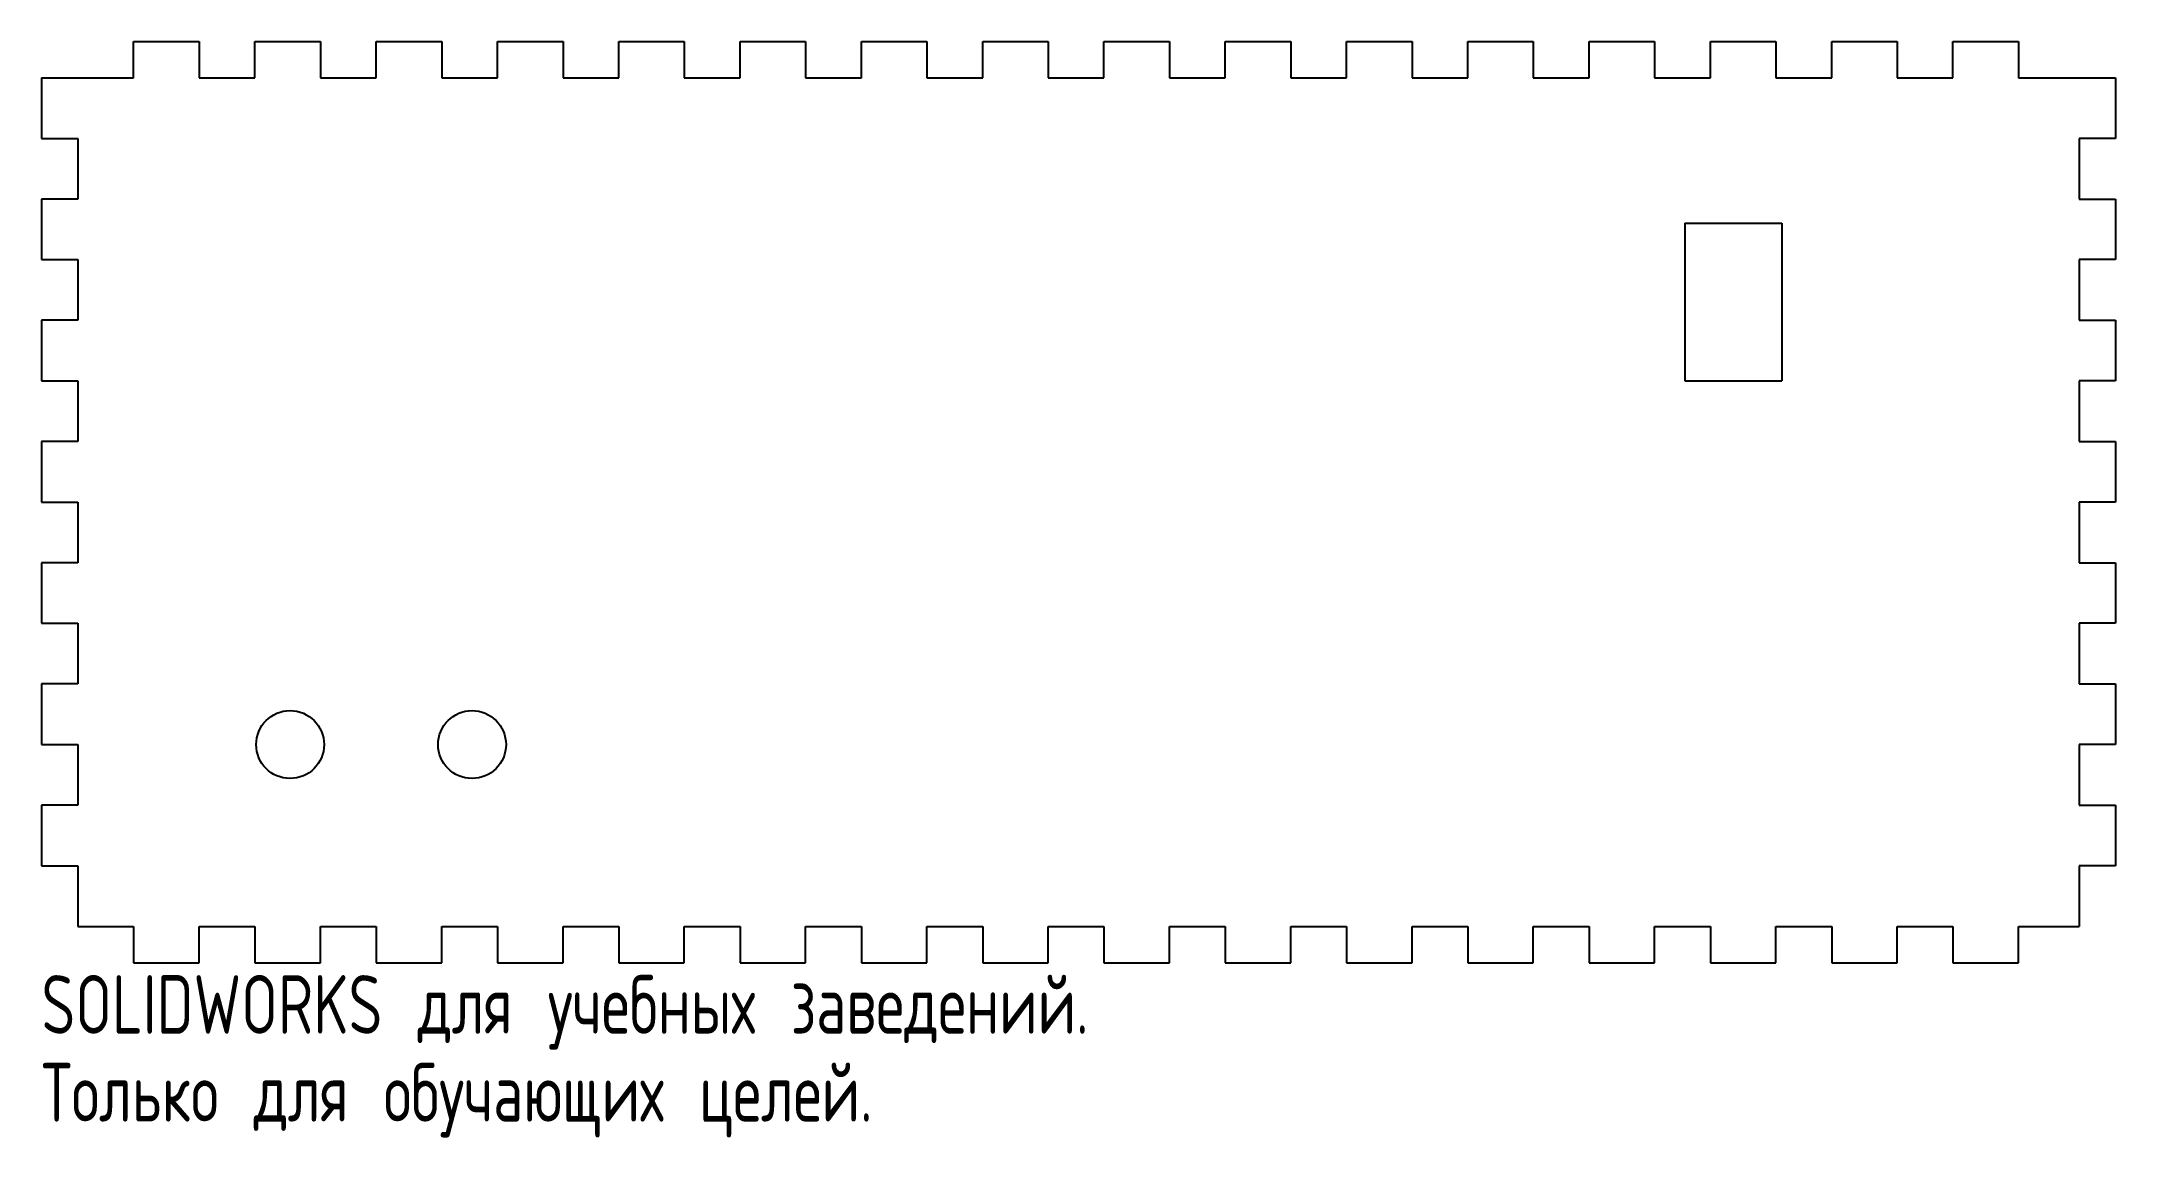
# Model space of a CAD drawing. Extents: x -3 to 168, y -17 to 73.
import ezdxf

# ---------------------------------------------------------------- set-up
doc = ezdxf.new("R2010")
doc.units = 0
doc.layers.get('0').update_dxf_attribs({"linetype": 'CONTINUOUS'})
doc.styles.add('SLDTEXTSTYLE0', font='TXT', dxfattribs={"width": 0.7, "bigfont": 'bigfont'})

msp = doc.modelspace()

# ---------------------------------------------------------------- linework, layer by layer
at = {"color": 7, "linetype": 'CONTINUOUS'}
for p, q in [((4.6, 70), (4.6, 73)), ((4.6, 73), (10, 73)), ((10, 73), (10, 70)), ((14.6, 70), (14.6, 73)), ((14.6, 73), (20, 73)), ((20, 73), (20, 70)), ((24.6, 70), (24.6, 73)), ((24.6, 73), (30, 73)), ((30, 73), (30, 70)), ((34.6, 70), (34.6, 73)), ((34.6, 73), (40, 73)), ((40, 73), (40, 70)), ((44.6, 70), (44.6, 73)), ((44.6, 73), (50, 73)), ((50, 73), (50, 70)), ((54.6, 70), (54.6, 73)), ((54.6, 73), (60, 73)), ((60, 73), (60, 70)), ((64.6, 70), (64.6, 73)), ((64.6, 73), (70, 73)), ((70, 73), (70, 70)), ((74.6, 70), (74.6, 73)), ((74.6, 73), (80, 73)), ((80, 73), (80, 70)), ((84.6, 70), (84.6, 73)), ((84.6, 73), (90, 73)), ((90, 73), (90, 70)), ((94.6, 70), (94.6, 73)), ((94.6, 73), (100, 73)), ((100, 73), (100, 70)), ((104.6, 70), (104.6, 73)), ((104.6, 73), (110, 73)), ((110, 73), (110, 70)), ((114.6, 70), (114.6, 73)), ((114.6, 73), (120, 73)), ((120, 73), (120, 70)), ((124.6, 70), (124.6, 73)), ((124.6, 73), (130, 73)), ((130, 73), (130, 70)), ((134.6, 70), (134.6, 73)), ((134.6, 73), (140, 73)), ((140, 73), (140, 70)), ((144.6, 70), (144.6, 73)), ((144.6, 73), (150, 73)), ((150, 73), (150, 70)), ((154.6, 70), (154.6, 73)), ((154.6, 73), (160, 73)), ((160, 73), (160, 70)), ((-3, 70), (-3, 65)), ((-3, 70), (4.6, 70)), ((10, 70), (14.6, 70)), ((20, 70), (24.6, 70)), ((30, 70), (34.6, 70)), ((40, 70), (44.6, 70)), ((50, 70), (54.6, 70)), ((60, 70), (64.6, 70)), ((70, 70), (74.6, 70)), ((80, 70), (84.6, 70)), ((90, 70), (94.6, 70)), ((100, 70), (104.6, 70)), ((110, 70), (114.6, 70)), ((120, 70), (124.6, 70)), ((130, 70), (134.6, 70)), ((140, 70), (144.6, 70)), ((150, 70), (154.6, 70)), ((160, 70), (168, 70)), ((168, 70), (168, 65)), ((-3, 65), (0, 65)), ((0, 65), (0, 60)), ((168, 65), (165, 65)), ((165, 65), (165, 60)), ((-3, 60), (-3, 55)), ((0, 60), (-3, 60)), ((165, 60), (168, 60)), ((168, 60), (168, 55)), ((132.5, 58), (132.5, 45)), ((132.5, 58), (140.5, 58)), ((140.5, 58), (140.5, 45)), ((-3, 55), (0, 55)), ((0, 55), (0, 50)), ((168, 55), (165, 55)), ((165, 55), (165, 50)), ((-3, 50), (-3, 45)), ((0, 50), (-3, 50)), ((165, 50), (168, 50)), ((168, 50), (168, 45)), ((-3, 45), (0, 45)), ((0, 45), (0, 40)), ((132.5, 45), (140.5, 45)), ((168, 45), (165, 45)), ((165, 45), (165, 40)), ((-3, 40), (-3, 35)), ((0, 40), (-3, 40)), ((165, 40), (168, 40)), ((168, 40), (168, 35)), ((-3, 35), (0, 35)), ((0, 35), (0, 30)), ((168, 35), (165, 35)), ((165, 35), (165, 30)), ((-3, 30), (-3, 25)), ((0, 30), (-3, 30)), ((165, 30), (168, 30)), ((168, 30), (168, 25)), ((-3, 25), (0, 25)), ((0, 25), (0, 20)), ((168, 25), (165, 25)), ((165, 25), (165, 20)), ((-3, 20), (-3, 15)), ((0, 20), (-3, 20)), ((165, 20), (168, 20)), ((168, 20), (168, 15)), ((-3, 15), (0, 15)), ((0, 15), (0, 10)), ((168, 15), (165, 15)), ((165, 15), (165, 10)), ((-3, 10), (-3, 5)), ((0, 10), (-3, 10)), ((165, 10), (168, 10)), ((168, 10), (168, 5)), ((-3, 5), (0, 5)), ((0, 5), (0, 0)), ((168, 5), (165, 5)), ((165, 5), (165, 0)), ((0, 0), (4.6, 0)), ((4.6, 0), (4.6, -3)), ((10, 0), (14.6, 0)), ((10, -3), (10, 0)), ((14.6, 0), (14.6, -3)), ((20, 0), (24.6, 0)), ((20, -3), (20, 0)), ((24.6, 0), (24.6, -3)), ((30, 0), (34.6, 0)), ((30, -3), (30, 0)), ((34.6, 0), (34.6, -3)), ((40, 0), (44.6, 0)), ((40, -3), (40, 0)), ((44.6, 0), (44.6, -3)), ((50, 0), (54.6, 0)), ((50, -3), (50, 0)), ((54.6, 0), (54.6, -3)), ((60, 0), (64.6, 0)), ((60, -3), (60, 0)), ((64.6, 0), (64.6, -3)), ((70, 0), (74.6, 0)), ((70, -3), (70, 0)), ((74.6, 0), (74.6, -3)), ((80, 0), (84.6, 0)), ((80, -3), (80, 0)), ((84.6, 0), (84.6, -3)), ((90, 0), (94.6, 0)), ((90, -3), (90, 0)), ((94.6, 0), (94.6, -3)), ((100, 0), (104.6, 0)), ((100, -3), (100, 0)), ((104.6, 0), (104.6, -3)), ((110, 0), (114.6, 0)), ((110, -3), (110, 0)), ((114.6, 0), (114.6, -3)), ((120, 0), (124.6, 0)), ((120, -3), (120, 0)), ((124.6, 0), (124.6, -3)), ((130, 0), (134.6, 0)), ((130, -3), (130, 0)), ((134.6, 0), (134.6, -3)), ((140, 0), (144.6, 0)), ((140, -3), (140, 0)), ((144.6, 0), (144.6, -3)), ((150, 0), (154.6, 0)), ((150, -3), (150, 0)), ((154.6, 0), (154.6, -3)), ((160, 0), (165, 0)), ((160, -3), (160, 0)), ((4.6, -3), (10, -3)), ((14.6, -3), (20, -3)), ((24.6, -3), (30, -3)), ((34.6, -3), (40, -3)), ((44.6, -3), (50, -3)), ((54.6, -3), (60, -3)), ((64.6, -3), (70, -3)), ((74.6, -3), (80, -3)), ((84.6, -3), (90, -3)), ((94.6, -3), (100, -3)), ((104.6, -3), (110, -3)), ((114.6, -3), (120, -3)), ((124.6, -3), (130, -3)), ((134.6, -3), (140, -3)), ((144.6, -3), (150, -3)), ((154.6, -3), (160, -3))]:
    msp.add_line(p, q, dxfattribs=at)
for centre in [(17.5, 15), (32.5, 15)]:
    msp.add_circle(centre, 2.8, dxfattribs=at)

# ---------------------------------------------------------------- texts
at = {"color": 7, "linetype": 'CONTINUOUS', "char_height": 4.8336, "attachment_point": 1, "style": 'SLDTEXTSTYLE0'}
for s, insert in [('SOLIDWORKS для учебных заведений.', (-3, -4.02)), ('Только для обучающих целей.', (-3, -11.27))]:
    msp.add_mtext(s, dxfattribs=dict(at, insert=insert))

doc.saveas('drawing.dxf')
